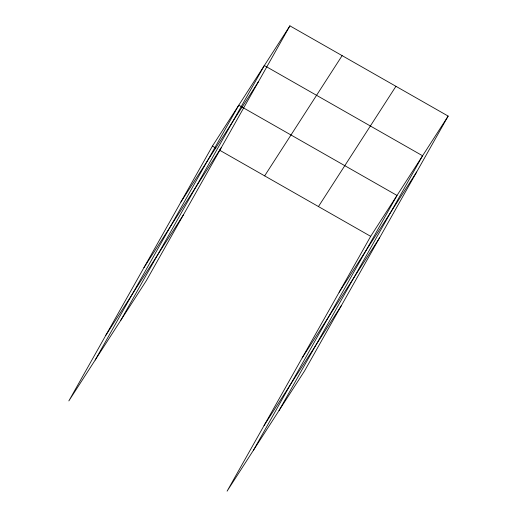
<?xml version="1.0" encoding="UTF-8"?>
<svg xmlns="http://www.w3.org/2000/svg" width="517" height="517" viewBox="0 0 517 517"><rect width="100%" height="100%" fill="white"/><g stroke="black" fill="none" stroke-linecap="round" stroke-linejoin="round"><path stroke-width="0.78" d="M289.908 25.85L212.429 146.091L68.845 400.914L146.33 280.666L289.908 25.85L448.155 116.086L304.571 370.909L227.092 491.15L370.67 236.334L448.155 116.086M95.193 360.026L238.77 105.21L397.017 195.452L253.433 450.268M120.758 320.346L264.342 65.53L422.583 155.772L279.006 410.588M180.911 202.024L258.397 81.783M143.926 267.657L221.412 147.416M105.83 335.281L183.309 215.033M264.646 175.87L342.131 55.629M318.453 206.554L395.932 86.313M339.152 292.267L416.637 172.025M302.174 357.9L379.659 237.652M264.071 425.517L341.556 305.276M212.429 146.091L215.912 148.075M219.389 150.066L370.67 236.334"/></g></svg>
